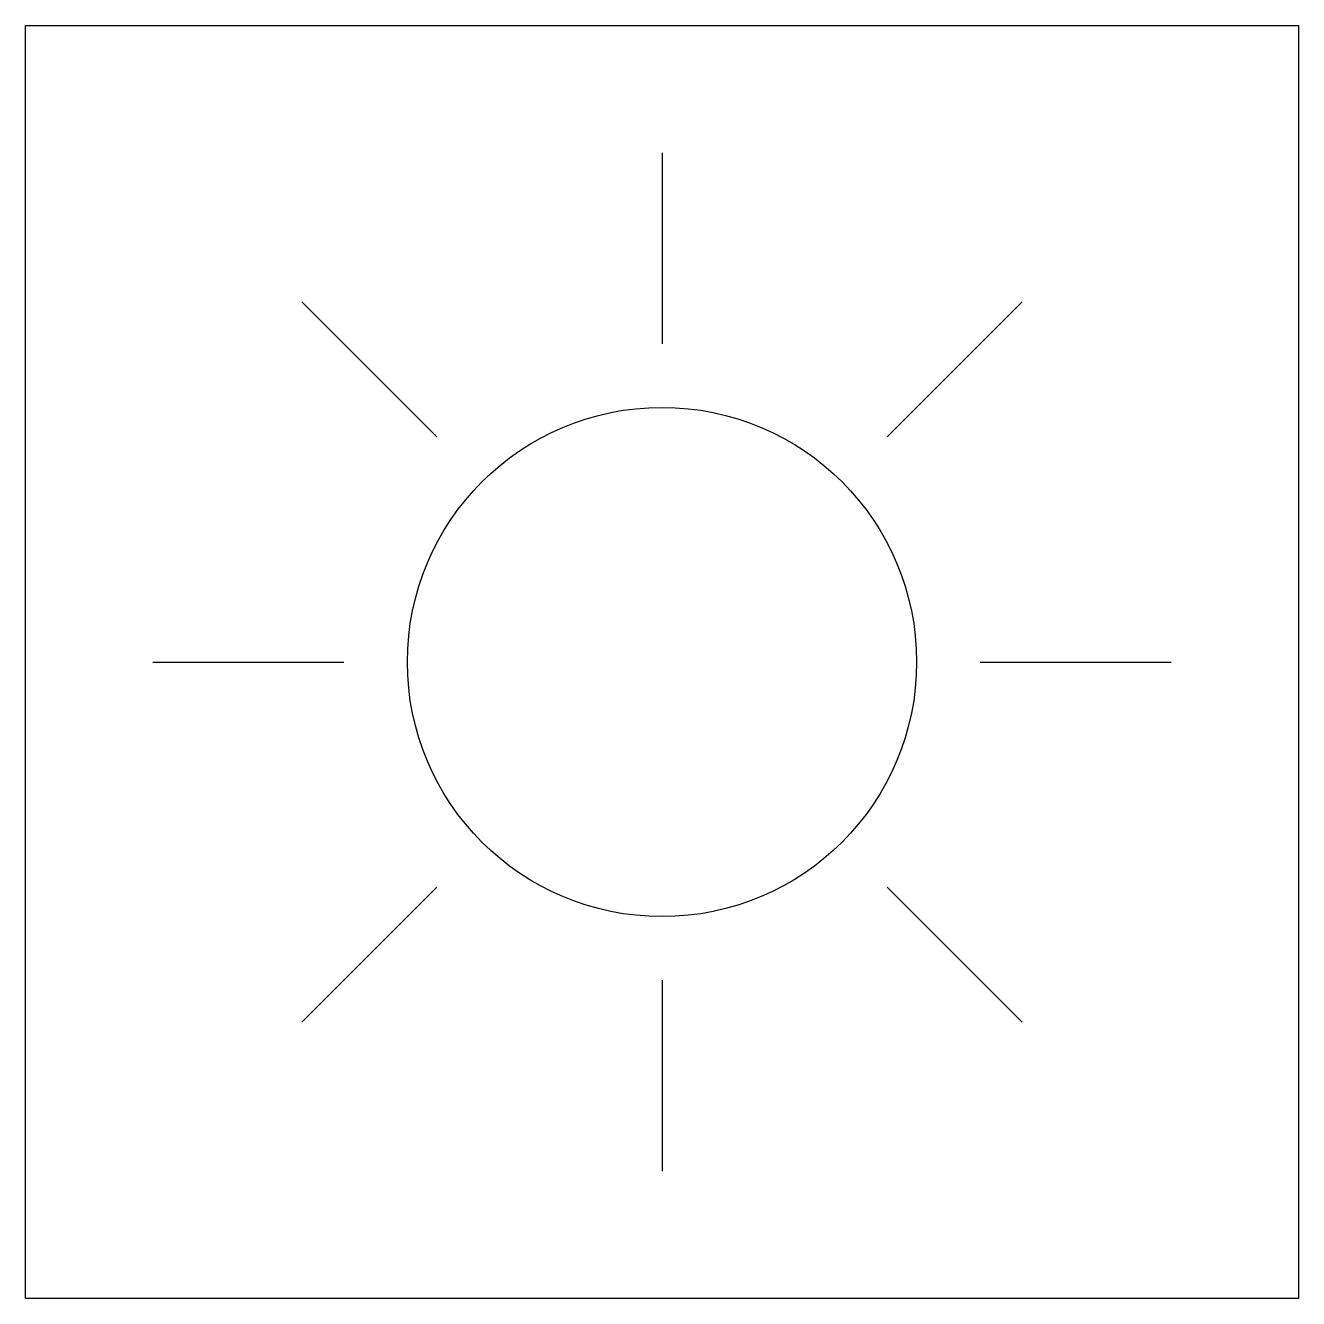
# Model space of a CAD drawing. Header units: millimetres. Extents: x -10 to 0, y 0 to 10.
import ezdxf

# ---------------------------------------------------------------- set-up
doc = ezdxf.new("R2010")
doc.units = ezdxf.units.MM
doc.layers.get('0').update_dxf_attribs({"lineweight": 25, "true_color": 0x000000})

msp = doc.modelspace()

# ---------------------------------------------------------------- linework, layer by layer
at = {"color": 7, "true_color": 0xffffff}
for p, q in [((-10, 10), (0, 10)), ((-10, 0), (-10, 10)), ((0, 10), (0, 0)), ((0, 0), (-10, 0))]:
    msp.add_line(p, q, dxfattribs=at)
for p, q in [((-5, 9), (-5, 7.5)), ((-7.828, 7.828), (-6.768, 6.768)), ((-3.232, 6.768), (-2.172, 7.828)), ((-9, 5), (-7.5, 5)), ((-2.5, 5), (-1, 5)), ((-7.828, 2.172), (-6.768, 3.232)), ((-3.232, 3.232), (-2.172, 2.172)), ((-5, 2.5), (-5, 1))]:
    msp.add_line(p, q)
msp.add_circle((-5, 5), 2)

doc.saveas('drawing.dxf')
